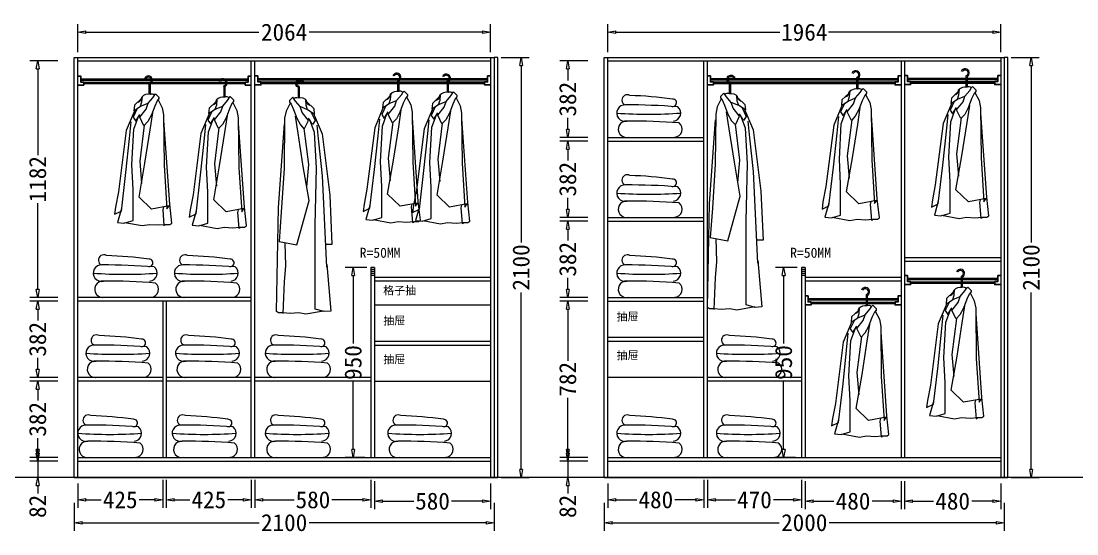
# Model space of a CAD drawing. Header units: millimetres. Extents: x 304407 to 361076, y -1262425 to -1203358.
# Drawn here: x 335334 to 340612, y -1225863 to -1223301 of the extents above; entities that cross this region are included whole.
import ezdxf

# ---------------------------------------------------------------- set-up
doc = ezdxf.new("R2010")
doc.units = ezdxf.units.MM
doc.header["$LTSCALE"] = 20
doc.layers.get('Defpoints').update_dxf_attribs({"color": 250})
for name, color, linetype in [('8', 8, 'Continuous'), ('LAYER10', 11, 'Continuous'), ('LAYER8', 11, 'Continuous'), ('图层3', 4, 'Continuous'), ('墙体', 40, 'Continuous')]:
    doc.layers.add(name, color=color, linetype=linetype)
doc.styles.get("Standard").update_dxf_attribs({"font": 'SimSun.ttf', "height": 85})
doc.styles.add('text', font='SimSun.ttf', dxfattribs={"height": 85})
doc.dimstyles.new('周文晶', dxfattribs={"dimtxt": 70, "dimasz": 40, "dimexe": 40, "dimexo": 30, "dimgap": 10, "dimtad": 0, "dimdec": 0, "dimtxsty": 'Standard', "dimblk": 'CLOSEDBLANK', "dimcen": 200, "dimclrd": 256, "dimclre": 256, "dimadec": 0, "dimazin": 0, "dimtfac": 1, "dimtdec": 0, "dimtmove": 0, "dimatfit": 3, "dimldrblk": 'CLOSEDBLANK', "dimfxl": 100, "dimfxlon": 1, "dimarcsym": 0})

# ---------------------------------------------------------------- blocks, each defined once
blk = doc.blocks.new('_ClosedBlank')
at = {"color": 0, "linetype": 'ByBlock', "lineweight": -2}
for p, q in [((-1, 0.17), (0, 0)), ((-1, 0.17), (-1, -0.17)), ((0, 0), (-1, -0.17))]:
    blk.add_line(p, q, dxfattribs=at)
blk = doc.blocks.new('*D860')
at = {"lineweight": -2, "transparency": 16777216}
for p, q in [((338747.3, -1225593.3), (338747.3, -1225733.3)), ((338267.3, -1225611.8), (338267.3, -1225733.3)), ((338307.3, -1225693.3), (338411.8, -1225693.3)), ((338707.3, -1225693.3), (338602.7, -1225693.3))]:
    blk.add_line(p, q, dxfattribs=at)
at = {"layer": 'Defpoints', "color": 0, "transparency": 16777216}
for p in [(338747.3, -1225481.8), (338267.3, -1225581.8), (338747.3, -1225693.3)]:
    blk.add_point(p, dxfattribs=at)
at = {"lineweight": -2, "transparency": 16777216, "xscale": 40, "yscale": 40, "zscale": 40, "rotation": 180}
blk.add_blockref('_ClosedBlank', (338267.3, -1225693.3), dxfattribs=at)
at = {"lineweight": -2, "transparency": 16777216, "xscale": 40, "yscale": 40, "zscale": 40}
blk.add_blockref('_ClosedBlank', (338747.3, -1225693.3), dxfattribs=at)
at = {"color": 0, "transparency": 16777216, "insert": (338507.3, -1225693.3), "char_height": 85, "attachment_point": 5}
blk.add_mtext('480', dxfattribs=at)
blk = doc.blocks.new('*D861')
at = {"lineweight": -2, "transparency": 16777216}
for p, q in [((338765.3, -1225593.3), (338765.3, -1225733.3)), ((339235.3, -1225593.3), (339235.3, -1225733.3)), ((338805.3, -1225693.3), (338904.8, -1225693.3)), ((339195.3, -1225693.3), (339095.7, -1225693.3))]:
    blk.add_line(p, q, dxfattribs=at)
at = {"layer": 'Defpoints', "color": 0, "transparency": 16777216}
for p in [(338765.3, -1223499.8), (339235.3, -1225481.8), (339235.3, -1225693.3)]:
    blk.add_point(p, dxfattribs=at)
at = {"lineweight": -2, "transparency": 16777216, "xscale": 40, "yscale": 40, "zscale": 40, "rotation": 180}
blk.add_blockref('_ClosedBlank', (338765.3, -1225693.3), dxfattribs=at)
at = {"lineweight": -2, "transparency": 16777216, "xscale": 40, "yscale": 40, "zscale": 40}
blk.add_blockref('_ClosedBlank', (339235.3, -1225693.3), dxfattribs=at)
at = {"color": 0, "transparency": 16777216, "insert": (339000.3, -1225693.3), "char_height": 85, "attachment_point": 5}
blk.add_mtext('470', dxfattribs=at)
blk = doc.blocks.new('*D862')
at = {"lineweight": -2, "transparency": 16777216}
for p, q in [((338267.3, -1223456.4), (338267.3, -1223316.4)), ((340231.3, -1223456.4), (340231.3, -1223316.4)), ((338307.3, -1223356.4), (339127.3, -1223356.4)), ((340191.3, -1223356.4), (339371.2, -1223356.4))]:
    blk.add_line(p, q, dxfattribs=at)
at = {"layer": 'Defpoints', "color": 0, "transparency": 16777216}
for p in [(340231.3, -1223356.4), (338267.3, -1223499.8), (340231.3, -1223499.8)]:
    blk.add_point(p, dxfattribs=at)
at = {"lineweight": -2, "transparency": 16777216, "xscale": 40, "yscale": 40, "zscale": 40, "rotation": 180}
blk.add_blockref('_ClosedBlank', (338267.3, -1223356.4), dxfattribs=at)
at = {"lineweight": -2, "transparency": 16777216, "xscale": 40, "yscale": 40, "zscale": 40}
blk.add_blockref('_ClosedBlank', (340231.3, -1223356.4), dxfattribs=at)
at = {"color": 0, "transparency": 16777216, "insert": (339249.3, -1223356.4), "char_height": 85, "attachment_point": 5}
blk.add_mtext('1964', dxfattribs=at)
blk = doc.blocks.new('*D863')
at = {"lineweight": -2, "transparency": 16777216}
for p, q in [((338249.3, -1225707.4), (338249.3, -1225847.4)), ((340249.3, -1225707.4), (340249.3, -1225847.4)), ((338289.3, -1225807.4), (339124.5, -1225807.4)), ((340209.3, -1225807.4), (339374, -1225807.4))]:
    blk.add_line(p, q, dxfattribs=at)
at = {"layer": 'Defpoints', "color": 0, "transparency": 16777216}
for p in [(338249.3, -1225581.8), (340249.3, -1225581.8), (340249.3, -1225807.4)]:
    blk.add_point(p, dxfattribs=at)
at = {"lineweight": -2, "transparency": 16777216, "xscale": 40, "yscale": 40, "zscale": 40, "rotation": 180}
blk.add_blockref('_ClosedBlank', (338249.3, -1225807.4), dxfattribs=at)
at = {"lineweight": -2, "transparency": 16777216, "xscale": 40, "yscale": 40, "zscale": 40}
blk.add_blockref('_ClosedBlank', (340249.3, -1225807.4), dxfattribs=at)
at = {"color": 0, "transparency": 16777216, "insert": (339249.3, -1225807.4), "char_height": 85, "attachment_point": 5}
blk.add_mtext('2000', dxfattribs=at)
blk = doc.blocks.new('*D864')
at = {"lineweight": -2, "transparency": 16777216}
for p, q in [((338067, -1225459.8), (338067, -1225419.8)), ((338167, -1225499.8), (338027, -1225499.8)), ((338067, -1225499.8), (338067, -1225581.8)), ((338167, -1225581.8), (338027, -1225581.8)), ((338067, -1225621.8), (338067, -1225661.8))]:
    blk.add_line(p, q, dxfattribs=at)
at = {"layer": 'Defpoints', "color": 0, "transparency": 16777216}
for p in [(338067, -1225499.8), (338267.3, -1225499.8), (338249.3, -1225581.8)]:
    blk.add_point(p, dxfattribs=at)
at = {"lineweight": -2, "transparency": 16777216, "xscale": 40, "yscale": 40, "zscale": 40}
for p, rotation in [((338067, -1225499.8), 270), ((338067, -1225581.8), 90)]:
    blk.add_blockref('_ClosedBlank', p, dxfattribs=dict(at, rotation=rotation))
at = {"color": 0, "transparency": 16777216, "insert": (338067, -1225725.9), "char_height": 85, "attachment_point": 5, "rotation": 90}
blk.add_mtext('82', dxfattribs=at)
blk = doc.blocks.new('*D865')
at = {"lineweight": -2, "transparency": 16777216}
for p, q in [((338167, -1224699.8), (338027, -1224699.8)), ((338067, -1224739.8), (338067, -1224997.7)), ((338067, -1225441.8), (338067, -1225183.9)), ((338167, -1225481.8), (338027, -1225481.8))]:
    blk.add_line(p, q, dxfattribs=at)
at = {"layer": 'Defpoints', "color": 0, "transparency": 16777216}
for p in [(338067, -1224699.8), (338267.3, -1224699.8), (338267.3, -1225481.8)]:
    blk.add_point(p, dxfattribs=at)
at = {"lineweight": -2, "transparency": 16777216, "xscale": 40, "yscale": 40, "zscale": 40}
for p, rotation in [((338067, -1224699.8), 90), ((338067, -1225481.8), 270)]:
    blk.add_blockref('_ClosedBlank', p, dxfattribs=dict(at, rotation=rotation))
at = {"color": 0, "transparency": 16777216, "insert": (338067, -1225090.8), "char_height": 85, "attachment_point": 5, "rotation": 90}
blk.add_mtext('782', dxfattribs=at)
blk = doc.blocks.new('*D866')
at = {"lineweight": -2, "transparency": 16777216}
for p, q in [((338167, -1224299.8), (338027, -1224299.8)), ((338067, -1224339.8), (338067, -1224397.4)), ((338067, -1224641.8), (338067, -1224584.1)), ((338167, -1224681.8), (338027, -1224681.8))]:
    blk.add_line(p, q, dxfattribs=at)
at = {"layer": 'Defpoints', "color": 0, "transparency": 16777216}
for p in [(338067, -1224299.8), (338267.3, -1224299.8), (338267.3, -1224681.8)]:
    blk.add_point(p, dxfattribs=at)
at = {"lineweight": -2, "transparency": 16777216, "xscale": 40, "yscale": 40, "zscale": 40}
for p, rotation in [((338067, -1224299.8), 90), ((338067, -1224681.8), 270)]:
    blk.add_blockref('_ClosedBlank', p, dxfattribs=dict(at, rotation=rotation))
at = {"color": 0, "transparency": 16777216, "insert": (338067, -1224490.8), "char_height": 85, "attachment_point": 5, "rotation": 90}
blk.add_mtext('382', dxfattribs=at)
blk = doc.blocks.new('*D867')
at = {"lineweight": -2, "transparency": 16777216}
for p, q in [((338167, -1223899.8), (338027, -1223899.8)), ((338067, -1223939.8), (338067, -1223997.4)), ((338067, -1224241.8), (338067, -1224184.1)), ((338167, -1224281.8), (338027, -1224281.8))]:
    blk.add_line(p, q, dxfattribs=at)
at = {"layer": 'Defpoints', "color": 0, "transparency": 16777216}
for p in [(338067, -1223899.8), (338267.3, -1223899.8), (338267.3, -1224281.8)]:
    blk.add_point(p, dxfattribs=at)
at = {"lineweight": -2, "transparency": 16777216, "xscale": 40, "yscale": 40, "zscale": 40}
for p, rotation in [((338067, -1223899.8), 90), ((338067, -1224281.8), 270)]:
    blk.add_blockref('_ClosedBlank', p, dxfattribs=dict(at, rotation=rotation))
at = {"color": 0, "transparency": 16777216, "insert": (338067, -1224090.8), "char_height": 85, "attachment_point": 5, "rotation": 90}
blk.add_mtext('382', dxfattribs=at)
blk = doc.blocks.new('*D868')
at = {"lineweight": -2, "transparency": 16777216}
for p, q in [((338167, -1223499.8), (338027, -1223499.8)), ((338067, -1223539.8), (338067, -1223597.4)), ((338067, -1223841.8), (338067, -1223784.1)), ((338167, -1223881.8), (338027, -1223881.8))]:
    blk.add_line(p, q, dxfattribs=at)
at = {"layer": 'Defpoints', "color": 0, "transparency": 16777216}
for p in [(338067, -1223499.8), (338267.3, -1223499.8), (338267.3, -1223881.8)]:
    blk.add_point(p, dxfattribs=at)
at = {"lineweight": -2, "transparency": 16777216, "xscale": 40, "yscale": 40, "zscale": 40}
for p, rotation in [((338067, -1223499.8), 90), ((338067, -1223881.8), 270)]:
    blk.add_blockref('_ClosedBlank', p, dxfattribs=dict(at, rotation=rotation))
at = {"color": 0, "transparency": 16777216, "insert": (338067, -1223690.8), "char_height": 85, "attachment_point": 5, "rotation": 90}
blk.add_mtext('382', dxfattribs=at)
blk = doc.blocks.new('*D869')
at = {"lineweight": -2, "transparency": 16777216}
for p, q in [((340284.1, -1223481.8), (340424.1, -1223481.8)), ((340384.1, -1223521.8), (340384.1, -1224407)), ((340384.1, -1225541.8), (340384.1, -1224656.5)), ((340284.1, -1225581.8), (340424.1, -1225581.8))]:
    blk.add_line(p, q, dxfattribs=at)
at = {"layer": 'Defpoints', "color": 0, "transparency": 16777216}
for p in [(340249.3, -1223481.8), (340384.1, -1223481.8), (340249.3, -1225581.8)]:
    blk.add_point(p, dxfattribs=at)
at = {"lineweight": -2, "transparency": 16777216, "xscale": 40, "yscale": 40, "zscale": 40}
for p, rotation in [((340384.1, -1223481.8), 90), ((340384.1, -1225581.8), 270)]:
    blk.add_blockref('_ClosedBlank', p, dxfattribs=dict(at, rotation=rotation))
at = {"color": 0, "transparency": 16777216, "insert": (340384.1, -1224531.8), "char_height": 85, "attachment_point": 5, "rotation": 90}
blk.add_mtext('2100', dxfattribs=at)
blk = doc.blocks.new('*D870')
at = {"lineweight": -2, "transparency": 16777216}
for p, q in [((339751.3, -1225600), (339751.3, -1225740)), ((340231.3, -1225611.8), (340231.3, -1225740)), ((339791.3, -1225700), (339895.8, -1225700)), ((340191.3, -1225700), (340086.7, -1225700))]:
    blk.add_line(p, q, dxfattribs=at)
at = {"layer": 'Defpoints', "color": 0, "transparency": 16777216}
for p in [(339751.3, -1225481.8), (340231.3, -1225581.8), (340231.3, -1225700)]:
    blk.add_point(p, dxfattribs=at)
at = {"lineweight": -2, "transparency": 16777216, "xscale": 40, "yscale": 40, "zscale": 40, "rotation": 180}
blk.add_blockref('_ClosedBlank', (339751.3, -1225700), dxfattribs=at)
at = {"lineweight": -2, "transparency": 16777216, "xscale": 40, "yscale": 40, "zscale": 40}
blk.add_blockref('_ClosedBlank', (340231.3, -1225700), dxfattribs=at)
at = {"color": 0, "transparency": 16777216, "insert": (339991.3, -1225700), "char_height": 85, "attachment_point": 5}
blk.add_mtext('480', dxfattribs=at)
blk = doc.blocks.new('*D871')
at = {"lineweight": -2, "transparency": 16777216}
for p, q in [((339214.3, -1224531.8), (339106.3, -1224531.8)), ((339146.3, -1224571.8), (339146.3, -1224911.8)), ((339146.3, -1225441.8), (339146.3, -1225101.8)), ((339205.3, -1225481.8), (339106.3, -1225481.8))]:
    blk.add_line(p, q, dxfattribs=at)
at = {"layer": 'Defpoints', "color": 0, "transparency": 16777216}
for p in [(339244.3, -1224531.8), (339146.3, -1225481.8), (339235.3, -1225481.8)]:
    blk.add_point(p, dxfattribs=at)
at = {"lineweight": -2, "transparency": 16777216, "xscale": 40, "yscale": 40, "zscale": 40}
for p, rotation in [((339146.3, -1224531.8), 90), ((339146.3, -1225481.8), 270)]:
    blk.add_blockref('_ClosedBlank', p, dxfattribs=dict(at, rotation=rotation))
at = {"color": 0, "transparency": 16777216, "insert": (339146.3, -1225006.8), "char_height": 85, "attachment_point": 5, "rotation": 90}
blk.add_mtext('950', dxfattribs=at)
blk = doc.blocks.new('*D872')
at = {"lineweight": -2, "transparency": 16777216}
for p, q in [((339253.3, -1225600), (339253.3, -1225740)), ((339733.3, -1225600), (339733.3, -1225740)), ((339293.3, -1225700), (339397.8, -1225700)), ((339693.3, -1225700), (339588.7, -1225700))]:
    blk.add_line(p, q, dxfattribs=at)
at = {"layer": 'Defpoints', "color": 0, "transparency": 16777216}
for p in [(339253.3, -1225481.8), (339733.3, -1225481.8), (339733.3, -1225700)]:
    blk.add_point(p, dxfattribs=at)
at = {"lineweight": -2, "transparency": 16777216, "xscale": 40, "yscale": 40, "zscale": 40, "rotation": 180}
blk.add_blockref('_ClosedBlank', (339253.3, -1225700), dxfattribs=at)
at = {"lineweight": -2, "transparency": 16777216, "xscale": 40, "yscale": 40, "zscale": 40}
blk.add_blockref('_ClosedBlank', (339733.3, -1225700), dxfattribs=at)
at = {"color": 0, "transparency": 16777216, "insert": (339493.3, -1225700), "char_height": 85, "attachment_point": 5}
blk.add_mtext('480', dxfattribs=at)
blk = doc.blocks.new('*D997')
at = {"lineweight": -2, "transparency": 16777216}
for p, q in [((336041.9, -1225593.3), (336041.9, -1225733.3)), ((335616.9, -1225611.8), (335616.9, -1225733.3)), ((335656.9, -1225693.3), (335734.7, -1225693.3)), ((336001.9, -1225693.3), (335924.2, -1225693.3))]:
    blk.add_line(p, q, dxfattribs=at)
at = {"layer": 'Defpoints', "color": 0, "transparency": 16777216}
for p in [(336041.9, -1225481.8), (335616.9, -1225581.8), (336041.9, -1225693.3)]:
    blk.add_point(p, dxfattribs=at)
at = {"lineweight": -2, "transparency": 16777216, "xscale": 40, "yscale": 40, "zscale": 40, "rotation": 180}
blk.add_blockref('_ClosedBlank', (335616.9, -1225693.3), dxfattribs=at)
at = {"lineweight": -2, "transparency": 16777216, "xscale": 40, "yscale": 40, "zscale": 40}
blk.add_blockref('_ClosedBlank', (336041.9, -1225693.3), dxfattribs=at)
at = {"color": 0, "transparency": 16777216, "insert": (335829.4, -1225693.3), "char_height": 85, "attachment_point": 5}
blk.add_mtext('425', dxfattribs=at)
blk = doc.blocks.new('*D998')
at = {"lineweight": -2, "transparency": 16777216}
for p, q in [((336502.9, -1225593.3), (336502.9, -1225733.3)), ((337082.9, -1225593.3), (337082.9, -1225733.3)), ((336542.9, -1225693.3), (336698.9, -1225693.3)), ((337042.9, -1225693.3), (336887, -1225693.3))]:
    blk.add_line(p, q, dxfattribs=at)
at = {"layer": 'Defpoints', "color": 0, "transparency": 16777216}
for p in [(336502.9, -1223499.8), (337082.9, -1225481.8), (337082.9, -1225693.3)]:
    blk.add_point(p, dxfattribs=at)
at = {"lineweight": -2, "transparency": 16777216, "xscale": 40, "yscale": 40, "zscale": 40, "rotation": 180}
blk.add_blockref('_ClosedBlank', (336502.9, -1225693.3), dxfattribs=at)
at = {"lineweight": -2, "transparency": 16777216, "xscale": 40, "yscale": 40, "zscale": 40}
blk.add_blockref('_ClosedBlank', (337082.9, -1225693.3), dxfattribs=at)
at = {"color": 0, "transparency": 16777216, "insert": (336792.9, -1225693.3), "char_height": 85, "attachment_point": 5}
blk.add_mtext('580', dxfattribs=at)
blk = doc.blocks.new('*D999')
at = {"lineweight": -2, "transparency": 16777216}
for p, q in [((335616.9, -1223456.4), (335616.9, -1223316.4)), ((337680.9, -1223456.4), (337680.9, -1223316.4)), ((335656.9, -1223356.4), (336523.2, -1223356.4)), ((337640.9, -1223356.4), (336774.6, -1223356.4))]:
    blk.add_line(p, q, dxfattribs=at)
at = {"layer": 'Defpoints', "color": 0, "transparency": 16777216}
for p in [(337680.9, -1223356.4), (335616.9, -1223499.8), (337680.9, -1223499.8)]:
    blk.add_point(p, dxfattribs=at)
at = {"lineweight": -2, "transparency": 16777216, "xscale": 40, "yscale": 40, "zscale": 40, "rotation": 180}
blk.add_blockref('_ClosedBlank', (335616.9, -1223356.4), dxfattribs=at)
at = {"lineweight": -2, "transparency": 16777216, "xscale": 40, "yscale": 40, "zscale": 40}
blk.add_blockref('_ClosedBlank', (337680.9, -1223356.4), dxfattribs=at)
at = {"color": 0, "transparency": 16777216, "insert": (336648.9, -1223356.4), "char_height": 85, "attachment_point": 5}
blk.add_mtext('2064', dxfattribs=at)
blk = doc.blocks.new('*D1000')
at = {"lineweight": -2, "transparency": 16777216}
for p, q in [((335598.9, -1225707.4), (335598.9, -1225847.4)), ((337698.9, -1225707.4), (337698.9, -1225847.4)), ((335638.9, -1225807.4), (336524.2, -1225807.4)), ((337658.9, -1225807.4), (336773.7, -1225807.4))]:
    blk.add_line(p, q, dxfattribs=at)
at = {"layer": 'Defpoints', "color": 0, "transparency": 16777216}
for p in [(335598.9, -1225581.8), (337698.9, -1225581.8), (337698.9, -1225807.4)]:
    blk.add_point(p, dxfattribs=at)
at = {"lineweight": -2, "transparency": 16777216, "xscale": 40, "yscale": 40, "zscale": 40, "rotation": 180}
blk.add_blockref('_ClosedBlank', (335598.9, -1225807.4), dxfattribs=at)
at = {"lineweight": -2, "transparency": 16777216, "xscale": 40, "yscale": 40, "zscale": 40}
blk.add_blockref('_ClosedBlank', (337698.9, -1225807.4), dxfattribs=at)
at = {"color": 0, "transparency": 16777216, "insert": (336648.9, -1225807.4), "char_height": 85, "attachment_point": 5}
blk.add_mtext('2100', dxfattribs=at)
blk = doc.blocks.new('*D1001')
at = {"lineweight": -2, "transparency": 16777216}
for p, q in [((335416.7, -1225459.8), (335416.7, -1225419.8)), ((335516.7, -1225499.8), (335376.7, -1225499.8)), ((335416.7, -1225499.8), (335416.7, -1225581.8)), ((335516.7, -1225581.8), (335376.7, -1225581.8)), ((335416.7, -1225621.8), (335416.7, -1225661.8))]:
    blk.add_line(p, q, dxfattribs=at)
at = {"layer": 'Defpoints', "color": 0, "transparency": 16777216}
for p in [(335416.7, -1225499.8), (335616.9, -1225499.8), (335598.9, -1225581.8)]:
    blk.add_point(p, dxfattribs=at)
at = {"lineweight": -2, "transparency": 16777216, "xscale": 40, "yscale": 40, "zscale": 40}
for p, rotation in [((335416.7, -1225499.8), 270), ((335416.7, -1225581.8), 90)]:
    blk.add_blockref('_ClosedBlank', p, dxfattribs=dict(at, rotation=rotation))
at = {"color": 0, "transparency": 16777216, "insert": (335416.7, -1225725.9), "char_height": 85, "attachment_point": 5, "rotation": 90}
blk.add_mtext('82', dxfattribs=at)
blk = doc.blocks.new('*D1002')
at = {"lineweight": -2, "transparency": 16777216}
for p, q in [((335516.7, -1225099.8), (335376.7, -1225099.8)), ((335416.7, -1225139.8), (335416.7, -1225197.4)), ((335416.7, -1225441.8), (335416.7, -1225384.1)), ((335516.7, -1225481.8), (335376.7, -1225481.8))]:
    blk.add_line(p, q, dxfattribs=at)
at = {"layer": 'Defpoints', "color": 0, "transparency": 16777216}
for p in [(335416.7, -1225099.8), (335616.9, -1225099.8), (335616.9, -1225481.8)]:
    blk.add_point(p, dxfattribs=at)
at = {"lineweight": -2, "transparency": 16777216, "xscale": 40, "yscale": 40, "zscale": 40}
for p, rotation in [((335416.7, -1225099.8), 90), ((335416.7, -1225481.8), 270)]:
    blk.add_blockref('_ClosedBlank', p, dxfattribs=dict(at, rotation=rotation))
at = {"color": 0, "transparency": 16777216, "insert": (335416.7, -1225290.8), "char_height": 85, "attachment_point": 5, "rotation": 90}
blk.add_mtext('382', dxfattribs=at)
blk = doc.blocks.new('*D1003')
at = {"lineweight": -2, "transparency": 16777216}
for p, q in [((337733.8, -1223481.8), (337873.8, -1223481.8)), ((337833.8, -1223521.8), (337833.8, -1224407)), ((337833.8, -1225541.8), (337833.8, -1224656.5)), ((337733.8, -1225581.8), (337873.8, -1225581.8))]:
    blk.add_line(p, q, dxfattribs=at)
at = {"layer": 'Defpoints', "color": 0, "transparency": 16777216}
for p in [(337698.9, -1223481.8), (337833.8, -1223481.8), (337698.9, -1225581.8)]:
    blk.add_point(p, dxfattribs=at)
at = {"lineweight": -2, "transparency": 16777216, "xscale": 40, "yscale": 40, "zscale": 40}
for p, rotation in [((337833.8, -1223481.8), 90), ((337833.8, -1225581.8), 270)]:
    blk.add_blockref('_ClosedBlank', p, dxfattribs=dict(at, rotation=rotation))
at = {"color": 0, "transparency": 16777216, "insert": (337833.8, -1224531.8), "char_height": 85, "attachment_point": 5, "rotation": 90}
blk.add_mtext('2100', dxfattribs=at)
blk = doc.blocks.new('*D1004')
at = {"lineweight": -2, "transparency": 16777216}
for p, q in [((337061.9, -1224531.8), (336953.9, -1224531.8)), ((336993.9, -1224571.8), (336993.9, -1224911.8)), ((336993.9, -1225441.8), (336993.9, -1225101.8)), ((337052.9, -1225481.8), (336953.9, -1225481.8))]:
    blk.add_line(p, q, dxfattribs=at)
at = {"layer": 'Defpoints', "color": 0, "transparency": 16777216}
for p in [(337091.9, -1224531.8), (336993.9, -1225481.8), (337082.9, -1225481.8)]:
    blk.add_point(p, dxfattribs=at)
at = {"lineweight": -2, "transparency": 16777216, "xscale": 40, "yscale": 40, "zscale": 40}
for p, rotation in [((336993.9, -1224531.8), 90), ((336993.9, -1225481.8), 270)]:
    blk.add_blockref('_ClosedBlank', p, dxfattribs=dict(at, rotation=rotation))
at = {"color": 0, "transparency": 16777216, "insert": (336993.9, -1225006.8), "char_height": 85, "attachment_point": 5, "rotation": 90}
blk.add_mtext('950', dxfattribs=at)
blk = doc.blocks.new('*D1005')
at = {"lineweight": -2, "transparency": 16777216}
for p, q in [((337100.9, -1225600), (337100.9, -1225740)), ((337680.9, -1225611.8), (337680.9, -1225740)), ((337140.9, -1225700), (337296.9, -1225700)), ((337640.9, -1225700), (337485, -1225700))]:
    blk.add_line(p, q, dxfattribs=at)
at = {"layer": 'Defpoints', "color": 0, "transparency": 16777216}
for p in [(337100.9, -1225481.8), (337680.9, -1225581.8), (337680.9, -1225700)]:
    blk.add_point(p, dxfattribs=at)
at = {"lineweight": -2, "transparency": 16777216, "xscale": 40, "yscale": 40, "zscale": 40, "rotation": 180}
blk.add_blockref('_ClosedBlank', (337100.9, -1225700), dxfattribs=at)
at = {"lineweight": -2, "transparency": 16777216, "xscale": 40, "yscale": 40, "zscale": 40}
blk.add_blockref('_ClosedBlank', (337680.9, -1225700), dxfattribs=at)
at = {"color": 0, "transparency": 16777216, "insert": (337390.9, -1225700), "char_height": 85, "attachment_point": 5}
blk.add_mtext('580', dxfattribs=at)
blk = doc.blocks.new('*D1006')
at = {"lineweight": -2, "transparency": 16777216}
for p, q in [((335516.7, -1224699.8), (335376.7, -1224699.8)), ((335416.7, -1224739.8), (335416.7, -1224797.4)), ((335416.7, -1225041.8), (335416.7, -1224984.1)), ((335516.7, -1225081.8), (335376.7, -1225081.8))]:
    blk.add_line(p, q, dxfattribs=at)
at = {"layer": 'Defpoints', "color": 0, "transparency": 16777216}
for p in [(335416.7, -1224699.8), (335616.9, -1224699.8), (335616.9, -1225081.8)]:
    blk.add_point(p, dxfattribs=at)
at = {"lineweight": -2, "transparency": 16777216, "xscale": 40, "yscale": 40, "zscale": 40}
for p, rotation in [((335416.7, -1224699.8), 90), ((335416.7, -1225081.8), 270)]:
    blk.add_blockref('_ClosedBlank', p, dxfattribs=dict(at, rotation=rotation))
at = {"color": 0, "transparency": 16777216, "insert": (335416.7, -1224890.8), "char_height": 85, "attachment_point": 5, "rotation": 90}
blk.add_mtext('382', dxfattribs=at)
blk = doc.blocks.new('*D1007')
at = {"lineweight": -2, "transparency": 16777216}
for p, q in [((335516.7, -1223499.8), (335376.7, -1223499.8)), ((335416.7, -1223539.8), (335416.7, -1223970.5)), ((335416.7, -1224641.8), (335416.7, -1224211.1)), ((335516.7, -1224681.8), (335376.7, -1224681.8))]:
    blk.add_line(p, q, dxfattribs=at)
at = {"layer": 'Defpoints', "color": 0, "transparency": 16777216}
for p in [(335416.7, -1223499.8), (335616.9, -1223499.8), (335616.9, -1224681.8)]:
    blk.add_point(p, dxfattribs=at)
at = {"lineweight": -2, "transparency": 16777216, "xscale": 40, "yscale": 40, "zscale": 40}
for p, rotation in [((335416.7, -1223499.8), 90), ((335416.7, -1224681.8), 270)]:
    blk.add_blockref('_ClosedBlank', p, dxfattribs=dict(at, rotation=rotation))
at = {"color": 0, "transparency": 16777216, "insert": (335416.7, -1224090.8), "char_height": 85, "attachment_point": 5, "rotation": 90}
blk.add_mtext('1182', dxfattribs=at)
blk = doc.blocks.new('*D1008')
at = {"lineweight": -2, "transparency": 16777216}
for p, q in [((336059.9, -1225593.3), (336059.9, -1225733.3)), ((336484.9, -1225593.3), (336484.9, -1225733.3)), ((336099.9, -1225693.3), (336177.7, -1225693.3)), ((336444.9, -1225693.3), (336367.2, -1225693.3))]:
    blk.add_line(p, q, dxfattribs=at)
at = {"layer": 'Defpoints', "color": 0, "transparency": 16777216}
for p in [(336059.9, -1225481.8), (336484.9, -1225481.8), (336484.9, -1225693.3)]:
    blk.add_point(p, dxfattribs=at)
at = {"lineweight": -2, "transparency": 16777216, "xscale": 40, "yscale": 40, "zscale": 40, "rotation": 180}
blk.add_blockref('_ClosedBlank', (336059.9, -1225693.3), dxfattribs=at)
at = {"lineweight": -2, "transparency": 16777216, "xscale": 40, "yscale": 40, "zscale": 40}
blk.add_blockref('_ClosedBlank', (336484.9, -1225693.3), dxfattribs=at)
at = {"color": 0, "transparency": 16777216, "insert": (336272.4, -1225693.3), "char_height": 85, "attachment_point": 5}
blk.add_mtext('425', dxfattribs=at)
blk = doc.blocks.new('A$C1C5764E0')
at = {"layer": '8'}
for p, q in [((172.3, 708.4), (172.3, 657.4)), ((178.3, 708.4), (178.3, 657.4)), ((135.3, 635.3), (99.9, 601.9)), ((137.4, 618.5), (140.1, 644.9)), ((167.9, 611.6), (191.5, 639.3)), ((191.5, 639.3), (201.2, 654.6)), ((201.2, 654.6), (205.3, 658.7)), ((205.3, 658.7), (222, 642.1)), ((222, 635.2), (213.6, 624.1)), ((222, 642.1), (222, 635.2)), ((103, 580.9), (58.4, 475.1)), ((113.7, 585.2), (93.2, 541.7)), ((99.9, 601.9), (97.1, 574.2)), ((97.1, 574.2), (130.4, 596.4)), ((126.3, 542.3), (158.2, 582.5)), ((130.4, 596.4), (137.4, 618.5)), ((130.4, 596.4), (167.9, 611.6)), ((158.2, 582.5), (167.9, 611.6)), ((201.2, 597.8), (184.5, 553.4)), ((213.6, 624.1), (201.2, 597.8)), ((217.8, 629.6), (238.6, 589.4)), ((238.6, 589.4), (245.5, 553.4)), ((93.2, 541.7), (106.3, 522.1)), ((96.5, 482.8), (119.4, 544.9)), ((106.3, 522.1), (125.9, 554.7)), ((147.1, 499.3), (126.3, 542.3)), ((184.5, 553.4), (166.5, 520.1)), ((178.3, 479.5), (191.3, 564.6)), ((245.5, 553.4), (248.3, 302.5)), ((58.4, 475.1), (19.5, 168.8)), ((75, 435), (83.4, 518.8)), ((86.6, 306.3), (96.5, 482.8)), ((148.8, 502.4), (125.9, 322.6)), ((166.5, 520.1), (147.1, 499.3)), ((152.1, 312.8), (178.3, 479.5)), ((276.4, 106.8), (247, 525.3)), ((57, 265.8), (75, 435)), ((125.9, 322.6), (135.7, 211.4)), ((34.3, 73.1), (57, 265.8)), ((93.2, 180.9), (86.6, 306.3)), ((122.6, 142.8), (152.1, 312.8)), ((248.3, 302.5), (262.2, 83.5)), ((19.5, 168.8), (4.8, 92.7)), ((93.2, 26.2), (93.2, 180.9)), ((184.8, 82.8), (122.6, 142.8)), ((286.7, 13.1), (276.4, 106.8)), ((4.8, 92.7), (0, 56.7)), ((0, 56.7), (34.3, 73.1)), ((34.3, 86.2), (14.7, 16.3)), ((273.1, 99.1), (184.8, 82.8)), ((244.2, 93.8), (240.9, 79.6)), ((240.9, 79.6), (247.4, 1.1)), ((262.2, 83.5), (273.1, 99.1)), ((14.7, 16.3), (47.4, 13.1)), ((47.4, 13.1), (93.2, 26.2)), ((50.7, 16.3), (139, 0)), ((139, 0), (175, 6.5)), ((175, 6.5), (217.5, 3.3)), ((217.5, 3.3), (253.5, 6.5)), ((247.4, 1.1), (254, 3.3)), ((253.5, 6.5), (276.9, 6.5)), ((276.9, 6.5), (286.7, 13.1))]:
    blk.add_line(p, q, dxfattribs=at)
for centre, radius, start, end in [((168.9, 727.1), 20.9, 296.6338, 159.5285), ((168.9, 727.1), 14.9, 296.6338, 150.6175), ((175.9, 709.9), 3.91, 94.6712, 201.9626), ((110.9, 641.2), 25.1, 286.2636, 2.0248), ((168.9, 613.1), 43.9, 77.6993, 138.5966), ((186.2, 639.8), 18, 42.48, 116.3392)]:
    blk.add_arc(centre, radius, start, end, dxfattribs=at)
blk = doc.blocks.new('A$C4F477F88')
at = {"layer": 'LAYER10'}
blk.add_blockref('A$C1C5764E0', (0, 0), dxfattribs=at)
blk = doc.blocks.new('A$C5E603B19')
at = {"layer": 'LAYER8'}
blk.add_blockref('A$C4F477F88', (0, 0), dxfattribs=at)
blk = doc.blocks.new('A$C1B0A679D')
at = {"layer": '图层3'}
blk.add_blockref('A$C5E603B19', (0, 0), dxfattribs=at)
blk = doc.blocks.new('A$C52EB379C')
at = {"layer": '8'}
for p, q in [((163.3, 1134.6), (163.3, 1083.5)), ((169.3, 1134.6), (169.3, 1083.5)), ((126.4, 1061.5), (91, 1028.1)), ((128.4, 1044.7), (131.2, 1071)), ((159, 1037.8), (182.5, 1065.5)), ((182.5, 1065.5), (192.3, 1080.7)), ((192.3, 1080.7), (196.4, 1084.9)), ((196.4, 1084.9), (213.1, 1068.3)), ((213.1, 1061.3), (204.7, 1050.2)), ((208.9, 1055.8), (229.7, 1015.6)), ((213.1, 1068.3), (213.1, 1061.3)), ((94.1, 1007.1), (49.5, 901.3)), ((104.8, 1011.4), (84.3, 967.8)), ((91, 1028.1), (88.2, 1000.3)), ((88.2, 1000.3), (121.5, 1022.5)), ((117.4, 968.5), (149.3, 1008.7)), ((121.5, 1022.5), (128.4, 1044.7)), ((121.5, 1022.5), (159, 1037.8)), ((149.3, 1008.7), (159, 1037.8)), ((192.3, 1023.9), (175.6, 979.5)), ((204.7, 1050.2), (192.3, 1023.9)), ((229.7, 1015.6), (236.6, 979.5)), ((84.3, 967.8), (97.4, 948.2)), ((87.6, 909), (110.5, 971.1)), ((97.4, 948.2), (117, 980.9)), ((138.2, 925.5), (117.4, 968.5)), ((175.6, 979.5), (157.6, 946.3)), ((169.3, 905.7), (182.4, 990.7)), ((236.6, 979.5), (239.4, 728.7)), ((267.5, 533), (238.1, 951.5)), ((49.5, 901.3), (10.6, 595)), ((66.1, 861.1), (74.5, 944.9)), ((77.7, 732.4), (87.6, 909)), ((139.9, 928.6), (117, 748.8)), ((157.6, 946.3), (138.2, 925.5)), ((143.2, 738.9), (169.3, 905.7)), ((48.1, 692), (66.1, 861.1)), ((117, 748.8), (126.8, 637.6)), ((25.4, 235.4), (48.1, 692)), ((84.3, 444.7), (77.7, 732.4)), ((113.7, 568.9), (143.2, 738.9)), ((239.4, 728.7), (253.3, 509.7)), ((10.6, 595), (0, 349)), ((175.9, 346.6), (113.7, 568.9)), ((277.8, 13.1), (267.5, 533)), ((253.3, 509.7), (264.2, 362.9)), ((84.3, 26.2), (84.3, 444.7)), ((0, 349), (31, 349)), ((264.2, 362.9), (175.9, 346.6)), ((235.3, 357.6), (232, 242)), ((25.4, 248.5), (5.8, 16.3)), ((232, 242), (238.5, 163.5)), ((238.5, 163.5), (245.1, 3.3)), ((5.8, 16.3), (38.5, 13.1)), ((38.5, 13.1), (84.3, 26.2)), ((41.7, 16.3), (130.1, 0)), ((130.1, 0), (166.1, 6.5)), ((166.1, 6.5), (208.6, 3.3)), ((208.6, 3.3), (244.6, 6.5)), ((244.6, 6.5), (268, 6.5)), ((268, 6.5), (277.8, 13.1))]:
    blk.add_line(p, q, dxfattribs=at)
for centre, radius, start, end in [((160, 1153.2), 20.9, 296.6338, 159.5285), ((160, 1153.2), 14.9, 296.6338, 150.6175), ((167, 1136), 3.91, 94.6712, 201.9626), ((102, 1067.4), 25.1, 286.2636, 2.0248), ((160, 1039.2), 43.9, 77.6993, 138.5966), ((177.3, 1066), 18, 42.48, 116.3392)]:
    blk.add_arc(centre, radius, start, end, dxfattribs=at)
blk = doc.blocks.new('A$C05785CA5')
at = {"layer": 'LAYER10'}
blk.add_blockref('A$C52EB379C', (0, 0), dxfattribs=at)
blk = doc.blocks.new('A$C100967EE')
at = {"layer": 'LAYER10'}
blk.add_blockref('A$C05785CA5', (0, 0), dxfattribs=at)
blk = doc.blocks.new('A$C65D30603')
at = {"layer": 'LAYER8'}
blk.add_blockref('A$C100967EE', (0, 0), dxfattribs=at)
blk = doc.blocks.new('A$C50CE712E')
at = {"layer": '图层3'}
blk.add_blockref('A$C65D30603', (0, 0), dxfattribs=at)
blk = doc.blocks.new('A$C11F00F61')
at = {"color": 8}
blk.add_line((48.2, 0), (290.3, 1.2), dxfattribs=at)
at = {"layer": '墙体', "color": 8}
for centre, radius, start, end in [((52.6, 186.6), 26.7, 59.8021, 244.0801), ((41, 121.6), 41, 86.0834, 284.0988), ((53.8, -3125.6), 3288.1, 85.6244, 90.1755), ((9.8, -1698.7), 1909.1, 81.8981, 88.3112), ((280.3, 173), 18.4, 260.1551, 94.4157), ((159.2, 2329.1), 2213.2, 265.8756, 274.159), ((279.7, 121.7), 40, 274.9406, 51.3165), ((48.2, 41), 41, 86.0834, 284.0988), ((61, -3206.2), 3288.1, 85.6244, 90.1755), ((286.9, 41.1), 40, 274.9406, 51.3165)]:
    blk.add_arc(centre, radius, start, end, dxfattribs=at)

msp = doc.modelspace()

# ---------------------------------------------------------------- linework, layer by layer
for p, q in [((335598.9, -1225581.8), (335598.9, -1223481.8)), ((335598.9, -1223481.8), (337698.9, -1223481.8)), ((335616.9, -1225581.8), (335616.9, -1223481.8)), ((337680.9, -1223481.8), (337680.9, -1225581.8)), ((337698.9, -1223481.8), (337698.9, -1225581.8)), ((337716.9, -1223481.8), (337698.9, -1223481.8)), ((337716.9, -1225581.8), (337716.9, -1223481.8)), ((338249.3, -1225581.8), (338249.3, -1223481.8)), ((338249.3, -1223481.8), (340249.3, -1223481.8)), ((338267.3, -1225581.8), (338267.3, -1223481.8)), ((340231.3, -1223481.8), (340231.3, -1225581.8)), ((340249.3, -1223481.8), (340249.3, -1225581.8)), ((340267.3, -1223481.8), (340249.3, -1223481.8)), ((340267.3, -1225581.8), (340267.3, -1223481.8)), ((335616.9, -1223499.8), (337680.9, -1223499.8)), ((336484.9, -1225481.8), (336484.9, -1223499.8)), ((336502.9, -1225481.8), (336502.9, -1223499.8)), ((338267.3, -1223499.8), (340231.3, -1223499.8)), ((338747.3, -1225481.8), (338747.3, -1223499.8)), ((338765.3, -1225481.8), (338765.3, -1223499.8)), ((339733.3, -1223499.8), (339733.3, -1225481.8)), ((339751.3, -1223499.8), (339751.3, -1225481.8)), ((338267.3, -1223881.8), (338747.3, -1223881.8)), ((338267.3, -1223899.8), (338747.3, -1223899.8)), ((338267.3, -1224281.8), (338747.3, -1224281.8)), ((338267.3, -1224299.8), (338747.3, -1224299.8)), ((339751.3, -1224481.8), (340231.3, -1224481.8)), ((337082.9, -1224531.8), (337082.9, -1225481.8)), ((337100.9, -1224531.8), (337082.9, -1224531.8)), ((337100.9, -1224541.8), (337082.9, -1224541.8)), ((337100.9, -1224531.8), (337100.9, -1225481.8)), ((339235.3, -1224531.8), (339235.3, -1225481.8)), ((339253.3, -1224531.8), (339235.3, -1224531.8)), ((339253.3, -1224541.8), (339235.3, -1224541.8)), ((339253.3, -1224531.8), (339253.3, -1225481.8)), ((339751.3, -1224499.8), (340231.3, -1224499.8)), ((337100.9, -1224551.8), (337082.9, -1224551.8)), ((337100.9, -1224561.8), (337082.9, -1224561.8)), ((337100.9, -1224571.8), (337082.9, -1224571.8)), ((337680.9, -1224581.8), (337100.9, -1224581.8)), ((337680.9, -1224599.8), (337100.9, -1224599.8)), ((339253.3, -1224551.8), (339235.3, -1224551.8)), ((339253.3, -1224561.8), (339235.3, -1224561.8)), ((339253.3, -1224571.8), (339235.3, -1224571.8)), ((339733.3, -1224581.8), (339253.3, -1224581.8)), ((339733.3, -1224599.8), (339253.3, -1224599.8)), ((336484.9, -1224681.8), (335616.9, -1224681.8)), ((336484.9, -1224699.8), (335616.9, -1224699.8)), ((336041.9, -1224699.8), (336041.9, -1225481.8)), ((336059.9, -1224699.8), (336059.9, -1225481.8)), ((338267.3, -1224681.8), (338747.3, -1224681.8)), ((338267.3, -1224699.8), (338747.3, -1224699.8)), ((337680.9, -1224719.8), (337100.9, -1224719.8)), ((337100.9, -1224899.8), (337680.9, -1224899.8)), ((338267.3, -1224879.8), (338747.3, -1224879.8)), ((338267.3, -1224899.8), (338747.3, -1224899.8)), ((337100.9, -1224919.8), (337680.9, -1224919.8)), ((336041.9, -1225081.8), (335616.9, -1225081.8)), ((336041.9, -1225099.8), (335616.9, -1225099.8)), ((336484.9, -1225081.8), (336059.9, -1225081.8)), ((336484.9, -1225099.8), (336059.9, -1225099.8)), ((337082.9, -1225081.8), (336502.9, -1225081.8)), ((337082.9, -1225099.8), (336502.9, -1225099.8)), ((337100.9, -1225099.8), (337680.9, -1225099.8)), ((338267.3, -1225079.8), (338747.3, -1225079.8)), ((339235.3, -1225081.8), (338765.3, -1225081.8)), ((339235.3, -1225099.8), (338765.3, -1225099.8)), ((335616.9, -1225481.8), (337680.9, -1225481.8)), ((338267.3, -1225481.8), (340231.3, -1225481.8)), ((335616.9, -1225499.8), (337680.9, -1225499.8)), ((338267.3, -1225499.8), (340231.3, -1225499.8)), ((335598.9, -1225581.8), (337698.9, -1225581.8)), ((337698.9, -1225581.8), (337716.9, -1225581.8)), ((338249.3, -1225581.8), (340249.3, -1225581.8)), ((340249.3, -1225581.8), (340267.3, -1225581.8))]:
    msp.add_line(p, q)
at = {"color": 8}
msp.add_line((361075.9, -1225581.8), (304407.4, -1225581.8), dxfattribs=at)
msp.add_line((361075.9, -1225581.8), (304407.4, -1225581.8), dxfattribs=at)
at = {"lineweight": 30}
for points in [[(335616.9, -1223575.4), (335631.9, -1223575.4), (335631.9, -1223605.4), (335646.9, -1223605.4), (335646.9, -1223620.4), (335616.9, -1223620.4)], [(336469.9, -1223590.4), (335631.9, -1223590.4)], [(336469.9, -1223595), (335631.9, -1223595)], [(336484.9, -1223575.4), (336469.9, -1223575.4), (336469.9, -1223605.4), (336454.9, -1223605.4), (336454.9, -1223620.4), (336484.9, -1223620.4)], [(336502.9, -1223574.1), (336517.9, -1223574.1), (336517.9, -1223604.1), (336532.9, -1223604.1), (336532.9, -1223619.1), (336502.9, -1223619.1)], [(337665.9, -1223589.1), (336517.9, -1223589.1)], [(337665.9, -1223593.7), (336517.9, -1223593.7)], [(337680.9, -1223574.1), (337665.9, -1223574.1), (337665.9, -1223604.1), (337650.9, -1223604.1), (337650.9, -1223619.1), (337680.9, -1223619.1)], [(338765.3, -1223574.1), (338780.3, -1223574.1), (338780.3, -1223604.1), (338795.3, -1223604.1), (338795.3, -1223619.1), (338765.3, -1223619.1)], [(339718.3, -1223589.1), (338780.3, -1223589.1)], [(339718.3, -1223593.7), (338780.3, -1223593.7)], [(339733.3, -1223574.1), (339718.3, -1223574.1), (339718.3, -1223604.1), (339703.3, -1223604.1), (339703.3, -1223619.1), (339733.3, -1223619.1)], [(339751.3, -1223572.4), (339766.3, -1223572.4), (339766.3, -1223602.4), (339781.3, -1223602.4), (339781.3, -1223617.4), (339751.3, -1223617.4)], [(340216.3, -1223587.4), (339766.3, -1223587.4)], [(340216.3, -1223592), (339766.3, -1223592)], [(340231.3, -1223572.4), (340216.3, -1223572.4), (340216.3, -1223602.4), (340201.3, -1223602.4), (340201.3, -1223617.4), (340231.3, -1223617.4)], [(336454.9, -1223607.5), (335646.9, -1223607.5)], [(336454.9, -1223612.9), (335646.9, -1223612.9)], [(337650.9, -1223606.2), (336532.9, -1223606.2)], [(337650.9, -1223611.6), (336532.9, -1223611.6)], [(339703.3, -1223606.2), (338795.3, -1223606.2)], [(339703.3, -1223611.6), (338795.3, -1223611.6)], [(340201.3, -1223604.5), (339781.3, -1223604.5)], [(340201.3, -1223609.9), (339781.3, -1223609.9)], [(339751.3, -1224572.4), (339766.3, -1224572.4), (339766.3, -1224602.4), (339781.3, -1224602.4), (339781.3, -1224617.4), (339751.3, -1224617.4)], [(340216.3, -1224587.4), (339766.3, -1224587.4)], [(340216.3, -1224592), (339766.3, -1224592)], [(340231.3, -1224572.4), (340216.3, -1224572.4), (340216.3, -1224602.4), (340201.3, -1224602.4), (340201.3, -1224617.4), (340231.3, -1224617.4)], [(340201.3, -1224604.5), (339781.3, -1224604.5)], [(340201.3, -1224609.9), (339781.3, -1224609.9)], [(339253.3, -1224674.1), (339268.3, -1224674.1), (339268.3, -1224704.1), (339283.3, -1224704.1), (339283.3, -1224719.1), (339253.3, -1224719.1)], [(339718.3, -1224689.1), (339268.3, -1224689.1)], [(339718.3, -1224693.7), (339268.3, -1224693.7)], [(339733.3, -1224674.1), (339718.3, -1224674.1), (339718.3, -1224704.1), (339703.3, -1224704.1), (339703.3, -1224719.1), (339733.3, -1224719.1)], [(339703.3, -1224706.2), (339283.3, -1224706.2)], [(339703.3, -1224711.6), (339283.3, -1224711.6)]]:
    msp.add_lwpolyline(points, dxfattribs=at)

# ---------------------------------------------------------------- block references
for name, p in [('A$C1B0A679D', (339885, -1224286.8)), ('A$C1B0A679D', (335800.8, -1224322.8)), ('A$C1B0A679D', (336174.4, -1224336.8)), ('A$C1B0A679D', (337043.4, -1224308.8)), ('A$C1B0A679D', (337290.9, -1224313.4)), ('A$C1B0A679D', (339338.1, -1224296.4)), ('A$C11F00F61', (338311.9, -1223881.8)), ('A$C11F00F61', (338311.9, -1224281.8)), ('A$C11F00F61', (335694.5, -1224681.8)), ('A$C11F00F61', (336100.1, -1224681.8)), ('A$C11F00F61', (338311.9, -1224681.8)), ('A$C1B0A679D', (339861, -1225288.6)), ('A$C1B0A679D', (339386.1, -1225379.7)), ('A$C11F00F61', (335657.6, -1225081.8)), ('A$C11F00F61', (336105.8, -1225081.8)), ('A$C11F00F61', (336554.5, -1225081.8)), ('A$C11F00F61', (338809.6, -1225081.8)), ('A$C11F00F61', (335616.9, -1225481.8)), ('A$C11F00F61', (336088.9, -1225481.8)), ('A$C11F00F61', (336554.5, -1225481.8)), ('A$C11F00F61', (337166.7, -1225481.8)), ('A$C11F00F61', (338311.9, -1225481.8)), ('A$C11F00F61', (338809.6, -1225481.8))]:
    msp.add_blockref(name, p)
at = {"xscale": -1}
for p in [(336888, -1224765.7), (339043.1, -1224744.9)]:
    msp.add_blockref('A$C50CE712E', p, dxfattribs=at)

# ---------------------------------------------------------------- texts
at = {"attachment_point": 1, "style": 'text'}
for s, insert, char_height, width in [('R=50MM', (337026.7, -1224433.3), 50, 419.038), ('R=50MM', (339179.1, -1224433.3), 50, 419.038), ('格子抽', (337144.5, -1224626.9), 40, 305.609), ('抽屉', (338311.6, -1224757.5), 40, 305.609), ('抽屉', (337145.2, -1224777.5), 40, 305.609), ('抽屉', (337145.2, -1224970.8), 40, 305.609), ('抽屉', (338311.6, -1224950.8), 40, 305.609)]:
    msp.add_mtext(s, dxfattribs=dict(at, insert=insert, char_height=char_height, width=width))

# ---------------------------------------------------------------- dimensions: what is measured, and where the dimension line sits
for base, p1, p2, picture, middle in [((337680.9, -1223356.4), (335616.9, -1223499.8), (337680.9, -1223499.8), '*D999', (336648.9, -1223356.4)), ((340231.3, -1223356.4), (338267.3, -1223499.8), (340231.3, -1223499.8), '*D862', (339249.3, -1223356.4)), ((337082.9, -1225693.3), (336502.9, -1223499.8), (337082.9, -1225481.8), '*D998', (336792.9, -1225693.3)), ((339235.3, -1225693.3), (338765.3, -1223499.8), (339235.3, -1225481.8), '*D861', (339000.3, -1225693.3)), ((336041.9, -1225693.3), (335616.9, -1225581.8), (336041.9, -1225481.8), '*D997', (335829.4, -1225693.3)), ((336484.9, -1225693.3), (336059.9, -1225481.8), (336484.9, -1225481.8), '*D1008', (336272.4, -1225693.3)), ((337680.9, -1225700), (337100.9, -1225481.8), (337680.9, -1225581.8), '*D1005', (337390.9, -1225700)), ((338747.3, -1225693.3), (338267.3, -1225581.8), (338747.3, -1225481.8), '*D860', (338507.3, -1225693.3)), ((339733.3, -1225700), (339253.3, -1225481.8), (339733.3, -1225481.8), '*D872', (339493.3, -1225700)), ((340231.3, -1225700), (339751.3, -1225481.8), (340231.3, -1225581.8), '*D870', (339991.3, -1225700)), ((337698.9, -1225807.4), (335598.9, -1225581.8), (337698.9, -1225581.8), '*D1000', (336648.9, -1225807.4)), ((340249.3, -1225807.4), (338249.3, -1225581.8), (340249.3, -1225581.8), '*D863', (339249.3, -1225807.4))]:
    dim = msp.add_linear_dim(base=base, p1=p1, p2=p2, dimstyle='周文晶')
    dim.commit()
    dim.dimension.update_dxf_attribs({"geometry": picture, "text_midpoint": middle})
for base, p1, p2, angle, picture, middle in [((337833.8, -1223481.8), (337698.9, -1225581.8), (337698.9, -1223481.8), 90, '*D1003', (337833.8, -1224531.8)), ((340384.1, -1223481.8), (340249.3, -1225581.8), (340249.3, -1223481.8), 90, '*D869', (340384.1, -1224531.8)), ((335416.7, -1223499.8), (335616.9, -1224681.8), (335616.9, -1223499.8), 90, '*D1007', (335416.7, -1224090.8)), ((338067, -1223499.8), (338267.3, -1223881.8), (338267.3, -1223499.8), 270, '*D868', (338067, -1223690.8)), ((338067, -1223899.8), (338267.3, -1224281.8), (338267.3, -1223899.8), 270, '*D867', (338067, -1224090.8)), ((338067, -1224299.8), (338267.3, -1224681.8), (338267.3, -1224299.8), 270, '*D866', (338067, -1224490.8)), ((336993.9, -1225481.8), (337091.9, -1224531.8), (337082.9, -1225481.8), 90, '*D1004', (336993.9, -1225006.8)), ((339146.3, -1225481.8), (339244.3, -1224531.8), (339235.3, -1225481.8), 90, '*D871', (339146.3, -1225006.8)), ((335416.7, -1224699.8), (335616.9, -1225081.8), (335616.9, -1224699.8), 90, '*D1006', (335416.7, -1224890.8)), ((338067, -1224699.8), (338267.3, -1225481.8), (338267.3, -1224699.8), 270, '*D865', (338067, -1225090.8)), ((335416.7, -1225099.8), (335616.9, -1225481.8), (335616.9, -1225099.8), 270, '*D1002', (335416.7, -1225290.8))]:
    dim = msp.add_linear_dim(base=base, p1=p1, p2=p2, angle=angle, dimstyle='周文晶')
    dim.commit()
    dim.dimension.update_dxf_attribs({"geometry": picture, "text_midpoint": middle})
for base, p1, p2, picture, middle in [((335416.7, -1225499.8), (335598.9, -1225581.8), (335616.9, -1225499.8), '*D1001', (335416.7, -1225725.9)), ((338067, -1225499.8), (338249.3, -1225581.8), (338267.3, -1225499.8), '*D864', (338067, -1225725.9))]:
    dim = msp.add_linear_dim(base=base, p1=p1, p2=p2, angle=270, dimstyle='周文晶')
    dim.commit()
    dim.dimension.update_dxf_attribs({"geometry": picture, "text_midpoint": middle, "dimtype": 128})

doc.saveas('drawing.dxf')
